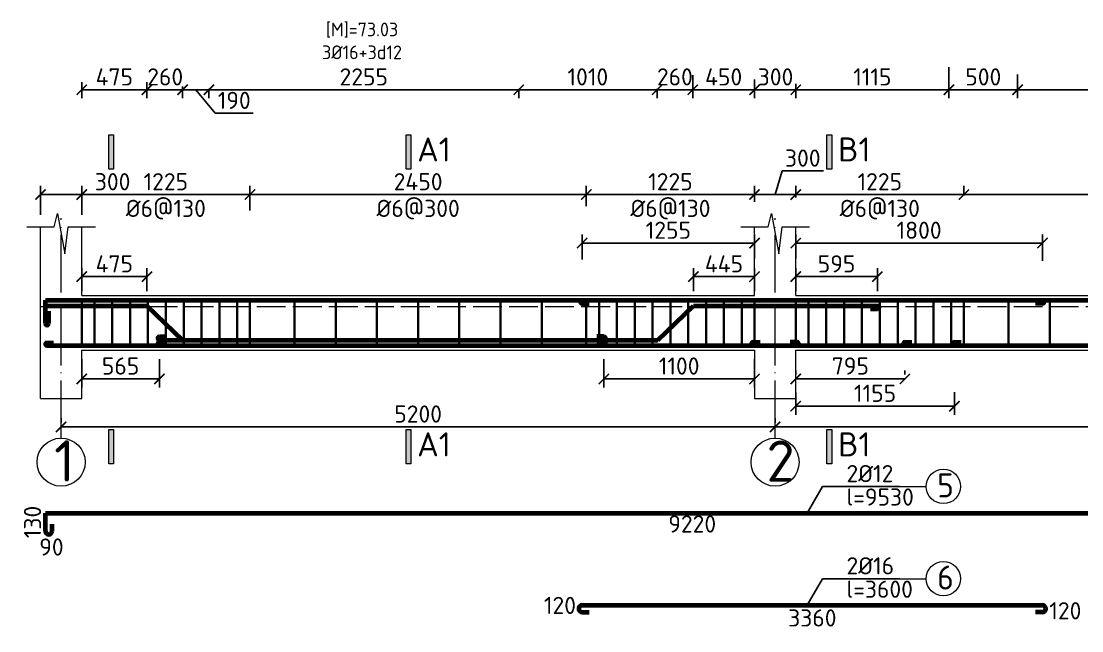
# Model space of a CAD drawing. Header units: millimetres. Extents: x 0 to 4970, y -594 to 1412.
# Drawn here: x 1899.7 to 2054.2, y 351.9 to 440.7 of the extents above; entities that cross this region are included whole.
import ezdxf

# ---------------------------------------------------------------- set-up
doc = ezdxf.new("R2010")
doc.units = ezdxf.units.MM
doc.header["$LTSCALE"] = 0.35
doc.header["$PDMODE"] = 3
doc.linetypes.add('ACAD_ISO02W100', pattern=[15, 12, -3])
doc.linetypes.add('ACAD_ISO04W100', pattern=[30, 24, -3, 0, -3])
doc.layers.get('0').update_dxf_attribs({"lineweight": 50})
for name, color, linetype, lineweight in [('Cot Dai', 7, 'Continuous', 35), ('Cot thep', 2, 'Continuous', 70), ('Cotthepcat', 3, 'Continuous', 70), ('Duong Bao', 6, 'Continuous', 18), ('Kich Thuoc', 1, 'Continuous', 20), ('Ky Hieu', 4, 'Continuous', 20), ('Net Khuat', 5, 'ACAD_ISO02W100', 20), ('NetCat', 7, 'Continuous', 20), ('Text', 40, 'Continuous', 20), ('Truc', 3, 'ACAD_ISO04W100', 20)]:
    doc.layers.add(name, color=color, linetype=linetype, lineweight=lineweight)
doc.styles.get("Standard").update_dxf_attribs({"font": 'isocpeur.ttf'})
doc.styles.add('VN', font='')
doc.styles.get('VN').set_extended_font_data('TCVN 7284')
doc.dimstyles.new('Dim20', dxfattribs={"dimtxt": 2.5, "dimasz": 1.5, "dimexe": 1.25, "dimexo": 0.625, "dimtad": 1, "dimlfac": 20, "dimtxsty": 'Standard', "dimblk": 'ARCHTICK', "dimcen": 2.5, "dimadec": 0, "dimazin": 0, "dimtfac": 1, "dimtmove": 0, "dimatfit": 3, "dimfxl": 1, "dimarcsym": 0})
doc.dimstyles.new('Dim50', dxfattribs={"dimtxt": 2.5, "dimasz": 1.5, "dimexe": 1.25, "dimexo": 0.625, "dimtad": 1, "dimlfac": 50, "dimtxsty": 'Standard', "dimblk": 'ARCHTICK', "dimcen": 2.5, "dimadec": 0, "dimazin": 0, "dimtfac": 1, "dimtmove": 0, "dimatfit": 3, "dimfxl": 1, "dimarcsym": 0})
doc.dimstyles.new('Dim50KT', dxfattribs={"dimtxt": 2.5, "dimasz": 1.5, "dimexe": 1.25, "dimexo": 0.625, "dimtad": 1, "dimlfac": 50, "dimtxsty": 'Standard', "dimblk": 'ARCHTICK', "dimcen": 2.5, "dimse1": 1, "dimse2": 1, "dimsd1": 1, "dimsd2": 1, "dimadec": 0, "dimazin": 0, "dimtfac": 1, "dimtmove": 0, "dimatfit": 3, "dimfxl": 1, "dimarcsym": 0})

# ---------------------------------------------------------------- blocks, each defined once
blk = doc.blocks.new('_ArchTick')
at = {"color": 0, "linetype": 'ByBlock', "const_width": 0.15}
blk.add_lwpolyline([(-0.5, -0.5), (0.5, 0.5)], dxfattribs=at)
blk = doc.blocks.new('*D29')
at = {"layer": 'Defpoints', "color": 0}
for p in [(1908.51, 432.5), (1918.01, 432.5), (1918.01, 430.76)]:
    blk.add_point(p, dxfattribs=at)
at = {"layer": 'Kich Thuoc', "color": 0, "lineweight": -2}
for p, q in [((1908.51, 431.87), (1908.51, 429.51)), ((1918.01, 431.87), (1918.01, 429.51)), ((1908.51, 430.76), (1918.01, 430.76))]:
    blk.add_line(p, q, dxfattribs=at)
at = {"layer": 'Kich Thuoc', "color": 0, "lineweight": -2, "xscale": 1.5, "yscale": 1.5, "zscale": 1.5, "rotation": 180}
blk.add_blockref('_ArchTick', (1908.51, 430.76), dxfattribs=at)
at = {"layer": 'Kich Thuoc', "color": 0, "lineweight": -2, "xscale": 1.5, "yscale": 1.5, "zscale": 1.5}
blk.add_blockref('_ArchTick', (1918.01, 430.76), dxfattribs=at)
at = {"layer": 'Kich Thuoc', "color": 0, "insert": (1913.26, 432.63), "char_height": 2.5, "attachment_point": 5}
blk.add_mtext('475', dxfattribs=at)
blk = doc.blocks.new('*D30')
at = {"layer": 'Defpoints', "color": 0}
for p in [(1918.01, 432.5), (1923.21, 431.87), (1923.21, 430.76)]:
    blk.add_point(p, dxfattribs=at)
at = {"layer": 'Kich Thuoc', "color": 0, "lineweight": -2}
for p, q in [((1918.01, 431.87), (1918.01, 429.51)), ((1923.21, 431.25), (1923.21, 429.51)), ((1918.01, 430.76), (1923.21, 430.76))]:
    blk.add_line(p, q, dxfattribs=at)
at = {"layer": 'Kich Thuoc', "color": 0, "lineweight": -2, "xscale": 1.5, "yscale": 1.5, "zscale": 1.5, "rotation": 180}
blk.add_blockref('_ArchTick', (1918.01, 430.76), dxfattribs=at)
at = {"layer": 'Kich Thuoc', "color": 0, "lineweight": -2, "xscale": 1.5, "yscale": 1.5, "zscale": 1.5}
blk.add_blockref('_ArchTick', (1923.21, 430.76), dxfattribs=at)
at = {"layer": 'Kich Thuoc', "color": 0, "insert": (1920.67, 432.63), "char_height": 2.5, "attachment_point": 5}
blk.add_mtext('260', dxfattribs=at)
blk = doc.blocks.new('*D31')
at = {"layer": 'Defpoints', "color": 0}
for p in [(1923.21, 431.87), (1927.03, 431.51), (1927.03, 430.76)]:
    blk.add_point(p, dxfattribs=at)
at = {"layer": 'Kich Thuoc', "color": 0, "lineweight": -2}
for p, q in [((1923.21, 431.25), (1923.21, 429.51)), ((1923.21, 430.76), (1927.03, 430.76)), ((1925.12, 430.76), (1927.97, 427.34)), ((1927.03, 430.88), (1927.03, 429.51)), ((1927.97, 427.34), (1933.47, 427.34))]:
    blk.add_line(p, q, dxfattribs=at)
at = {"layer": 'Kich Thuoc', "color": 0, "lineweight": -2, "xscale": 1.5, "yscale": 1.5, "zscale": 1.5, "rotation": 180}
blk.add_blockref('_ArchTick', (1923.21, 430.76), dxfattribs=at)
at = {"layer": 'Kich Thuoc', "color": 0, "lineweight": -2, "xscale": 1.5, "yscale": 1.5, "zscale": 1.5}
blk.add_blockref('_ArchTick', (1927.03, 430.76), dxfattribs=at)
at = {"layer": 'Kich Thuoc', "color": 0, "insert": (1930.72, 429.21), "char_height": 2.5, "attachment_point": 5}
blk.add_mtext('190', dxfattribs=at)
blk = doc.blocks.new('*D32')
at = {"layer": 'Defpoints', "color": 0}
for p in [(1927.03, 431.51), (1972.16, 431.51), (1972.16, 430.76)]:
    blk.add_point(p, dxfattribs=at)
at = {"layer": 'Kich Thuoc', "color": 0, "lineweight": -2}
for p, q in [((1927.03, 430.88), (1927.03, 429.51)), ((1927.03, 430.76), (1972.16, 430.76)), ((1972.16, 430.88), (1972.16, 429.51))]:
    blk.add_line(p, q, dxfattribs=at)
at = {"layer": 'Kich Thuoc', "color": 0, "lineweight": -2, "xscale": 1.5, "yscale": 1.5, "zscale": 1.5, "rotation": 180}
blk.add_blockref('_ArchTick', (1927.03, 430.76), dxfattribs=at)
at = {"layer": 'Kich Thuoc', "color": 0, "lineweight": -2, "xscale": 1.5, "yscale": 1.5, "zscale": 1.5}
blk.add_blockref('_ArchTick', (1972.16, 430.76), dxfattribs=at)
at = {"layer": 'Kich Thuoc', "color": 0, "insert": (1949.59, 432.63), "char_height": 2.5, "attachment_point": 5}
blk.add_mtext('2255', dxfattribs=at)
blk = doc.blocks.new('*D33')
at = {"layer": 'Defpoints', "color": 0}
for p in [(1972.16, 431.51), (1992.31, 431.51), (1992.31, 430.76)]:
    blk.add_point(p, dxfattribs=at)
at = {"layer": 'Kich Thuoc', "color": 0, "lineweight": -2}
for p, q in [((1972.16, 430.88), (1972.16, 429.51)), ((1972.16, 430.76), (1992.31, 430.76)), ((1992.31, 430.88), (1992.31, 429.51))]:
    blk.add_line(p, q, dxfattribs=at)
at = {"layer": 'Kich Thuoc', "color": 0, "lineweight": -2, "xscale": 1.5, "yscale": 1.5, "zscale": 1.5, "rotation": 180}
blk.add_blockref('_ArchTick', (1972.16, 430.76), dxfattribs=at)
at = {"layer": 'Kich Thuoc', "color": 0, "lineweight": -2, "xscale": 1.5, "yscale": 1.5, "zscale": 1.5}
blk.add_blockref('_ArchTick', (1992.31, 430.76), dxfattribs=at)
at = {"layer": 'Kich Thuoc', "color": 0, "insert": (1982.23, 432.63), "char_height": 2.5, "attachment_point": 5}
blk.add_mtext('1010', dxfattribs=at)
blk = doc.blocks.new('*D34')
at = {"layer": 'Defpoints', "color": 0}
for p in [(1997.51, 433.52), (1992.31, 431.51), (1997.51, 430.76)]:
    blk.add_point(p, dxfattribs=at)
at = {"layer": 'Kich Thuoc', "color": 0, "lineweight": -2}
for p, q in [((1997.51, 432.89), (1997.51, 429.51)), ((1992.31, 430.88), (1992.31, 429.51)), ((1992.31, 430.76), (1997.51, 430.76))]:
    blk.add_line(p, q, dxfattribs=at)
at = {"layer": 'Kich Thuoc', "color": 0, "lineweight": -2, "xscale": 1.5, "yscale": 1.5, "zscale": 1.5, "rotation": 180}
blk.add_blockref('_ArchTick', (1992.31, 430.76), dxfattribs=at)
at = {"layer": 'Kich Thuoc', "color": 0, "lineweight": -2, "xscale": 1.5, "yscale": 1.5, "zscale": 1.5}
blk.add_blockref('_ArchTick', (1997.51, 430.76), dxfattribs=at)
at = {"layer": 'Kich Thuoc', "color": 0, "insert": (1994.91, 432.63), "char_height": 2.5, "attachment_point": 5}
blk.add_mtext('260', dxfattribs=at)
blk = doc.blocks.new('*D35')
at = {"layer": 'Defpoints', "color": 0}
for p in [(1997.51, 433.52), (2006.51, 432.89), (2006.51, 430.76)]:
    blk.add_point(p, dxfattribs=at)
at = {"layer": 'Kich Thuoc', "color": 0, "lineweight": -2}
for p, q in [((1997.51, 432.89), (1997.51, 429.51)), ((2006.51, 432.27), (2006.51, 429.51)), ((1997.51, 430.76), (2006.51, 430.76))]:
    blk.add_line(p, q, dxfattribs=at)
at = {"layer": 'Kich Thuoc', "color": 0, "lineweight": -2, "xscale": 1.5, "yscale": 1.5, "zscale": 1.5, "rotation": 180}
blk.add_blockref('_ArchTick', (1997.51, 430.76), dxfattribs=at)
at = {"layer": 'Kich Thuoc', "color": 0, "lineweight": -2, "xscale": 1.5, "yscale": 1.5, "zscale": 1.5}
blk.add_blockref('_ArchTick', (2006.51, 430.76), dxfattribs=at)
at = {"layer": 'Kich Thuoc', "color": 0, "insert": (2002.01, 432.63), "char_height": 2.5, "attachment_point": 5}
blk.add_mtext('450', dxfattribs=at)
blk = doc.blocks.new('*D36')
at = {"layer": 'Defpoints', "color": 0}
for p in [(2006.51, 432.89), (2012.51, 432.27), (2012.51, 430.76)]:
    blk.add_point(p, dxfattribs=at)
at = {"layer": 'Kich Thuoc', "color": 0, "lineweight": -2}
for p, q in [((2006.51, 432.27), (2006.51, 429.51)), ((2012.51, 431.64), (2012.51, 429.51)), ((2006.51, 430.76), (2012.51, 430.76))]:
    blk.add_line(p, q, dxfattribs=at)
at = {"layer": 'Kich Thuoc', "color": 0, "lineweight": -2, "xscale": 1.5, "yscale": 1.5, "zscale": 1.5, "rotation": 180}
blk.add_blockref('_ArchTick', (2006.51, 430.76), dxfattribs=at)
at = {"layer": 'Kich Thuoc', "color": 0, "lineweight": -2, "xscale": 1.5, "yscale": 1.5, "zscale": 1.5}
blk.add_blockref('_ArchTick', (2012.51, 430.76), dxfattribs=at)
at = {"layer": 'Kich Thuoc', "color": 0, "insert": (2009.57, 432.63), "char_height": 2.5, "attachment_point": 5}
blk.add_mtext('300', dxfattribs=at)
blk = doc.blocks.new('*D37')
at = {"layer": 'Defpoints', "color": 0}
for p in [(2034.82, 434.7), (2012.51, 432.27), (2034.82, 430.76)]:
    blk.add_point(p, dxfattribs=at)
at = {"layer": 'Kich Thuoc', "color": 0, "lineweight": -2}
for p, q in [((2034.82, 434.07), (2034.82, 429.51)), ((2012.51, 431.64), (2012.51, 429.51)), ((2012.51, 430.76), (2034.82, 430.76))]:
    blk.add_line(p, q, dxfattribs=at)
at = {"layer": 'Kich Thuoc', "color": 0, "lineweight": -2, "xscale": 1.5, "yscale": 1.5, "zscale": 1.5, "rotation": 180}
blk.add_blockref('_ArchTick', (2012.51, 430.76), dxfattribs=at)
at = {"layer": 'Kich Thuoc', "color": 0, "lineweight": -2, "xscale": 1.5, "yscale": 1.5, "zscale": 1.5}
blk.add_blockref('_ArchTick', (2034.82, 430.76), dxfattribs=at)
at = {"layer": 'Kich Thuoc', "color": 0, "insert": (2023.67, 432.63), "char_height": 2.5, "attachment_point": 5}
blk.add_mtext('1115', dxfattribs=at)
blk = doc.blocks.new('*D38')
at = {"layer": 'Defpoints', "color": 0}
for p in [(2034.82, 434.7), (2044.83, 433.63), (2044.83, 430.76)]:
    blk.add_point(p, dxfattribs=at)
at = {"layer": 'Kich Thuoc', "color": 0, "lineweight": -2}
for p, q in [((2034.82, 434.07), (2034.82, 429.51)), ((2044.83, 433), (2044.83, 429.51)), ((2034.82, 430.76), (2044.83, 430.76))]:
    blk.add_line(p, q, dxfattribs=at)
at = {"layer": 'Kich Thuoc', "color": 0, "lineweight": -2, "xscale": 1.5, "yscale": 1.5, "zscale": 1.5, "rotation": 180}
blk.add_blockref('_ArchTick', (2034.82, 430.76), dxfattribs=at)
at = {"layer": 'Kich Thuoc', "color": 0, "lineweight": -2, "xscale": 1.5, "yscale": 1.5, "zscale": 1.5}
blk.add_blockref('_ArchTick', (2044.83, 430.76), dxfattribs=at)
at = {"layer": 'Kich Thuoc', "color": 0, "insert": (2039.83, 432.63), "char_height": 2.5, "attachment_point": 5}
blk.add_mtext('500', dxfattribs=at)
blk = doc.blocks.new('*D39')
at = {"layer": 'Defpoints', "color": 0}
for p in [(2044.83, 433.63), (2078.19, 433.93), (2078.19, 430.76)]:
    blk.add_point(p, dxfattribs=at)
at = {"layer": 'Kich Thuoc', "color": 0, "lineweight": -2}
for p, q in [((2044.83, 433), (2044.83, 429.51)), ((2078.19, 433.31), (2078.19, 429.51)), ((2044.83, 430.76), (2078.19, 430.76))]:
    blk.add_line(p, q, dxfattribs=at)
at = {"layer": 'Kich Thuoc', "color": 0, "lineweight": -2, "xscale": 1.5, "yscale": 1.5, "zscale": 1.5, "rotation": 180}
blk.add_blockref('_ArchTick', (2044.83, 430.76), dxfattribs=at)
at = {"layer": 'Kich Thuoc', "color": 0, "lineweight": -2, "xscale": 1.5, "yscale": 1.5, "zscale": 1.5}
blk.add_blockref('_ArchTick', (2078.19, 430.76), dxfattribs=at)
at = {"layer": 'Kich Thuoc', "color": 0, "insert": (2061.51, 432.63), "char_height": 2.5, "attachment_point": 5}
blk.add_mtext('1670', dxfattribs=at)
blk = doc.blocks.new('*D44')
at = {"layer": 'Defpoints', "color": 0}
for p in [(1981.4, 351.94), (2048.45, 351.94), (2048.45, 351.94)]:
    blk.add_point(p, dxfattribs=at)
at = {"layer": 'Kich Thuoc', "color": 0, "insert": (2014.93, 353.81), "char_height": 2.5, "attachment_point": 5}
blk.add_mtext('3360', dxfattribs=at)
blk = doc.blocks.new('*D53')
at = {"layer": 'Defpoints', "color": 0}
for p in [(1905.51, 381.65), (2009.51, 381.65), (2009.51, 381.65)]:
    blk.add_point(p, dxfattribs=at)
at = {"layer": 'Kich Thuoc', "color": 0, "lineweight": -2}
for p, q in [((1905.51, 382.27), (1905.51, 382.9)), ((1905.51, 381.65), (2009.51, 381.65)), ((2009.51, 382.27), (2009.51, 382.9))]:
    blk.add_line(p, q, dxfattribs=at)
at = {"layer": 'Kich Thuoc', "color": 0, "lineweight": -2, "xscale": 1.5, "yscale": 1.5, "zscale": 1.5, "rotation": 180}
blk.add_blockref('_ArchTick', (1905.51, 381.65), dxfattribs=at)
at = {"layer": 'Kich Thuoc', "color": 0, "lineweight": -2, "xscale": 1.5, "yscale": 1.5, "zscale": 1.5}
blk.add_blockref('_ArchTick', (2009.51, 381.65), dxfattribs=at)
at = {"layer": 'Kich Thuoc', "color": 0, "insert": (1957.51, 383.52), "char_height": 2.5, "attachment_point": 5}
blk.add_mtext('5200', dxfattribs=at)
blk = doc.blocks.new('*D54')
at = {"layer": 'Defpoints', "color": 0}
for p in [(2009.51, 381.65), (2113.51, 381.65), (2113.51, 381.65)]:
    blk.add_point(p, dxfattribs=at)
at = {"layer": 'Kich Thuoc', "color": 0, "lineweight": -2}
for p, q in [((2009.51, 382.27), (2009.51, 382.9)), ((2009.51, 381.65), (2113.51, 381.65)), ((2113.51, 382.27), (2113.51, 382.9))]:
    blk.add_line(p, q, dxfattribs=at)
at = {"layer": 'Kich Thuoc', "color": 0, "lineweight": -2, "xscale": 1.5, "yscale": 1.5, "zscale": 1.5, "rotation": 180}
blk.add_blockref('_ArchTick', (2009.51, 381.65), dxfattribs=at)
at = {"layer": 'Kich Thuoc', "color": 0, "lineweight": -2, "xscale": 1.5, "yscale": 1.5, "zscale": 1.5}
blk.add_blockref('_ArchTick', (2113.51, 381.65), dxfattribs=at)
at = {"layer": 'Kich Thuoc', "color": 0, "insert": (2061.51, 383.52), "char_height": 2.5, "attachment_point": 5}
blk.add_mtext('5200', dxfattribs=at)
blk = doc.blocks.new('*D55')
at = {"layer": 'Defpoints', "color": 0}
for p in [(1908.51, 415.49), (1902.51, 411.92), (1908.51, 411.92)]:
    blk.add_point(p, dxfattribs=at)
at = {"layer": 'Kich Thuoc', "color": 0, "lineweight": -2}
for p, q in [((1902.51, 412.54), (1902.51, 416.74)), ((1908.51, 412.54), (1908.51, 416.74)), ((1902.51, 415.49), (1908.51, 415.49)), ((1908.51, 415.49), (1916.01, 415.49))]:
    blk.add_line(p, q, dxfattribs=at)
at = {"layer": 'Kich Thuoc', "color": 0, "lineweight": -2, "xscale": 1.5, "yscale": 1.5, "zscale": 1.5, "rotation": 180}
blk.add_blockref('_ArchTick', (1902.51, 415.49), dxfattribs=at)
at = {"layer": 'Kich Thuoc', "color": 0, "lineweight": -2, "xscale": 1.5, "yscale": 1.5, "zscale": 1.5}
blk.add_blockref('_ArchTick', (1908.51, 415.49), dxfattribs=at)
at = {"layer": 'Kich Thuoc', "color": 0, "insert": (1913.01, 417.36), "char_height": 2.5, "attachment_point": 5}
blk.add_mtext('300', dxfattribs=at)
blk = doc.blocks.new('*D56')
at = {"layer": 'Defpoints', "color": 0}
for p in [(1933.01, 415.49), (1933.01, 412.54), (1908.51, 411.92)]:
    blk.add_point(p, dxfattribs=at)
at = {"layer": 'Kich Thuoc', "color": 0, "lineweight": -2}
for p, q in [((1908.51, 412.54), (1908.51, 416.74)), ((1933.01, 413.17), (1933.01, 416.74)), ((1908.51, 415.49), (1933.01, 415.49))]:
    blk.add_line(p, q, dxfattribs=at)
at = {"layer": 'Kich Thuoc', "color": 0, "lineweight": -2, "xscale": 1.5, "yscale": 1.5, "zscale": 1.5, "rotation": 180}
blk.add_blockref('_ArchTick', (1908.51, 415.49), dxfattribs=at)
at = {"layer": 'Kich Thuoc', "color": 0, "lineweight": -2, "xscale": 1.5, "yscale": 1.5, "zscale": 1.5}
blk.add_blockref('_ArchTick', (1933.01, 415.49), dxfattribs=at)
at = {"layer": 'Kich Thuoc', "color": 0, "insert": (1920.76, 417.36), "char_height": 2.5, "attachment_point": 5}
blk.add_mtext('1225', dxfattribs=at)
blk = doc.blocks.new('*D57')
at = {"layer": 'Defpoints', "color": 0}
for p in [(1982.01, 415.49), (1933.01, 412.54), (1982.01, 413.17)]:
    blk.add_point(p, dxfattribs=at)
at = {"layer": 'Kich Thuoc', "color": 0, "lineweight": -2}
for p, q in [((1933.01, 413.17), (1933.01, 416.74)), ((1982.01, 413.79), (1982.01, 416.74)), ((1933.01, 415.49), (1982.01, 415.49))]:
    blk.add_line(p, q, dxfattribs=at)
at = {"layer": 'Kich Thuoc', "color": 0, "lineweight": -2, "xscale": 1.5, "yscale": 1.5, "zscale": 1.5, "rotation": 180}
blk.add_blockref('_ArchTick', (1933.01, 415.49), dxfattribs=at)
at = {"layer": 'Kich Thuoc', "color": 0, "lineweight": -2, "xscale": 1.5, "yscale": 1.5, "zscale": 1.5}
blk.add_blockref('_ArchTick', (1982.01, 415.49), dxfattribs=at)
at = {"layer": 'Kich Thuoc', "color": 0, "insert": (1957.51, 417.36), "char_height": 2.5, "attachment_point": 5}
blk.add_mtext('2450', dxfattribs=at)
blk = doc.blocks.new('*D58')
at = {"layer": 'Defpoints', "color": 0}
for p in [(2006.51, 415.49), (1982.01, 413.17), (2006.51, 413.79)]:
    blk.add_point(p, dxfattribs=at)
at = {"layer": 'Kich Thuoc', "color": 0, "lineweight": -2}
for p, q in [((1982.01, 413.79), (1982.01, 416.74)), ((2006.51, 414.42), (2006.51, 416.74)), ((1982.01, 415.49), (2006.51, 415.49))]:
    blk.add_line(p, q, dxfattribs=at)
at = {"layer": 'Kich Thuoc', "color": 0, "lineweight": -2, "xscale": 1.5, "yscale": 1.5, "zscale": 1.5, "rotation": 180}
blk.add_blockref('_ArchTick', (1982.01, 415.49), dxfattribs=at)
at = {"layer": 'Kich Thuoc', "color": 0, "lineweight": -2, "xscale": 1.5, "yscale": 1.5, "zscale": 1.5}
blk.add_blockref('_ArchTick', (2006.51, 415.49), dxfattribs=at)
at = {"layer": 'Kich Thuoc', "color": 0, "insert": (1994.26, 417.36), "char_height": 2.5, "attachment_point": 5}
blk.add_mtext('1225', dxfattribs=at)
blk = doc.blocks.new('*D59')
at = {"layer": 'Defpoints', "color": 0}
for p in [(2012.51, 415.49), (2012.51, 414.42), (2006.51, 413.79)]:
    blk.add_point(p, dxfattribs=at)
at = {"layer": 'Kich Thuoc', "color": 0, "lineweight": -2}
for p, q in [((2009.51, 415.49), (2010.54, 418.93)), ((2010.54, 418.93), (2016.54, 418.93)), ((2006.51, 414.42), (2006.51, 416.74)), ((2012.51, 415.04), (2012.51, 416.74)), ((2006.51, 415.49), (2012.51, 415.49))]:
    blk.add_line(p, q, dxfattribs=at)
at = {"layer": 'Kich Thuoc', "color": 0, "lineweight": -2, "xscale": 1.5, "yscale": 1.5, "zscale": 1.5, "rotation": 180}
blk.add_blockref('_ArchTick', (2006.51, 415.49), dxfattribs=at)
at = {"layer": 'Kich Thuoc', "color": 0, "lineweight": -2, "xscale": 1.5, "yscale": 1.5, "zscale": 1.5}
blk.add_blockref('_ArchTick', (2012.51, 415.49), dxfattribs=at)
at = {"layer": 'Kich Thuoc', "color": 0, "insert": (2013.54, 420.8), "char_height": 2.5, "attachment_point": 5}
blk.add_mtext('300', dxfattribs=at)
blk = doc.blocks.new('*D60')
at = {"layer": 'Defpoints', "color": 0}
for p in [(2012.51, 414.42), (2037.01, 415.49), (2037.01, 414.74)]:
    blk.add_point(p, dxfattribs=at)
at = {"layer": 'Kich Thuoc', "color": 0, "lineweight": -2}
for p, q in [((2012.51, 415.04), (2012.51, 416.74)), ((2037.01, 415.36), (2037.01, 416.74)), ((2012.51, 415.49), (2037.01, 415.49))]:
    blk.add_line(p, q, dxfattribs=at)
at = {"layer": 'Kich Thuoc', "color": 0, "lineweight": -2, "xscale": 1.5, "yscale": 1.5, "zscale": 1.5, "rotation": 180}
blk.add_blockref('_ArchTick', (2012.51, 415.49), dxfattribs=at)
at = {"layer": 'Kich Thuoc', "color": 0, "lineweight": -2, "xscale": 1.5, "yscale": 1.5, "zscale": 1.5}
blk.add_blockref('_ArchTick', (2037.01, 415.49), dxfattribs=at)
at = {"layer": 'Kich Thuoc', "color": 0, "insert": (2024.76, 417.36), "char_height": 2.5, "attachment_point": 5}
blk.add_mtext('1225', dxfattribs=at)
blk = doc.blocks.new('*D61')
at = {"layer": 'Defpoints', "color": 0}
for p in [(2037.01, 414.74), (2086.01, 415.49), (2086.01, 412.77)]:
    blk.add_point(p, dxfattribs=at)
at = {"layer": 'Kich Thuoc', "color": 0, "lineweight": -2}
for p, q in [((2037.01, 415.36), (2037.01, 416.74)), ((2086.01, 413.4), (2086.01, 416.74)), ((2037.01, 415.49), (2086.01, 415.49))]:
    blk.add_line(p, q, dxfattribs=at)
at = {"layer": 'Kich Thuoc', "color": 0, "lineweight": -2, "xscale": 1.5, "yscale": 1.5, "zscale": 1.5, "rotation": 180}
blk.add_blockref('_ArchTick', (2037.01, 415.49), dxfattribs=at)
at = {"layer": 'Kich Thuoc', "color": 0, "lineweight": -2, "xscale": 1.5, "yscale": 1.5, "zscale": 1.5}
blk.add_blockref('_ArchTick', (2086.01, 415.49), dxfattribs=at)
at = {"layer": 'Kich Thuoc', "color": 0, "insert": (2061.51, 417.36), "char_height": 2.5, "attachment_point": 5}
blk.add_mtext('2450', dxfattribs=at)
blk = doc.blocks.new('*D115')
at = {"layer": 'Defpoints', "color": 0}
for p in [(1918.01, 403.53), (1908.51, 400.8), (1918.01, 400.8)]:
    blk.add_point(p, dxfattribs=at)
at = {"layer": 'Kich Thuoc', "color": 0, "lineweight": -2}
for p, q in [((1908.51, 401.42), (1908.51, 404.78)), ((1918.01, 401.42), (1918.01, 404.78)), ((1908.51, 403.53), (1918.01, 403.53))]:
    blk.add_line(p, q, dxfattribs=at)
at = {"layer": 'Kich Thuoc', "color": 0, "lineweight": -2, "xscale": 1.5, "yscale": 1.5, "zscale": 1.5, "rotation": 180}
blk.add_blockref('_ArchTick', (1908.51, 403.53), dxfattribs=at)
at = {"layer": 'Kich Thuoc', "color": 0, "lineweight": -2, "xscale": 1.5, "yscale": 1.5, "zscale": 1.5}
blk.add_blockref('_ArchTick', (1918.01, 403.53), dxfattribs=at)
at = {"layer": 'Kich Thuoc', "color": 0, "insert": (1913.26, 405.4), "char_height": 2.5, "attachment_point": 5}
blk.add_mtext('475', dxfattribs=at)
blk = doc.blocks.new('*D116')
at = {"layer": 'Defpoints', "color": 0}
for p in [(1997.61, 403.53), (1997.61, 400.8), (2006.51, 400.8)]:
    blk.add_point(p, dxfattribs=at)
at = {"layer": 'Kich Thuoc', "color": 0, "lineweight": -2}
for p, q in [((1997.61, 401.42), (1997.61, 404.78)), ((2006.51, 401.42), (2006.51, 404.78)), ((2006.51, 403.53), (1997.61, 403.53))]:
    blk.add_line(p, q, dxfattribs=at)
at = {"layer": 'Kich Thuoc', "color": 0, "lineweight": -2, "xscale": 1.5, "yscale": 1.5, "zscale": 1.5, "rotation": 180}
blk.add_blockref('_ArchTick', (1997.61, 403.53), dxfattribs=at)
at = {"layer": 'Kich Thuoc', "color": 0, "lineweight": -2, "xscale": 1.5, "yscale": 1.5, "zscale": 1.5}
blk.add_blockref('_ArchTick', (2006.51, 403.53), dxfattribs=at)
at = {"layer": 'Kich Thuoc', "color": 0, "insert": (2002.06, 405.4), "char_height": 2.5, "attachment_point": 5}
blk.add_mtext('445', dxfattribs=at)
blk = doc.blocks.new('*D117')
at = {"layer": 'Defpoints', "color": 0}
for p in [(2024.4, 403.53), (2012.51, 400.8), (2024.4, 400.8)]:
    blk.add_point(p, dxfattribs=at)
at = {"layer": 'Kich Thuoc', "color": 0, "lineweight": -2}
for p, q in [((2012.51, 401.42), (2012.51, 404.78)), ((2024.4, 401.42), (2024.4, 404.78)), ((2012.51, 403.53), (2024.4, 403.53))]:
    blk.add_line(p, q, dxfattribs=at)
at = {"layer": 'Kich Thuoc', "color": 0, "lineweight": -2, "xscale": 1.5, "yscale": 1.5, "zscale": 1.5, "rotation": 180}
blk.add_blockref('_ArchTick', (2012.51, 403.53), dxfattribs=at)
at = {"layer": 'Kich Thuoc', "color": 0, "lineweight": -2, "xscale": 1.5, "yscale": 1.5, "zscale": 1.5}
blk.add_blockref('_ArchTick', (2024.4, 403.53), dxfattribs=at)
at = {"layer": 'Kich Thuoc', "color": 0, "insert": (2018.46, 405.4), "char_height": 2.5, "attachment_point": 5}
blk.add_mtext('595', dxfattribs=at)
blk = doc.blocks.new('*D65')
at = {"layer": 'Defpoints', "color": 0}
for p in [(1981.4, 408.42), (1981.4, 405.42), (2006.51, 405.56)]:
    blk.add_point(p, dxfattribs=at)
at = {"layer": 'Kich Thuoc', "color": 0, "lineweight": -2}
for p, q in [((1981.4, 406.04), (1981.4, 409.67)), ((2006.51, 406.19), (2006.51, 409.67)), ((2006.51, 408.42), (1981.4, 408.42))]:
    blk.add_line(p, q, dxfattribs=at)
at = {"layer": 'Kich Thuoc', "color": 0, "lineweight": -2, "xscale": 1.5, "yscale": 1.5, "zscale": 1.5, "rotation": 180}
blk.add_blockref('_ArchTick', (1981.4, 408.42), dxfattribs=at)
at = {"layer": 'Kich Thuoc', "color": 0, "lineweight": -2, "xscale": 1.5, "yscale": 1.5, "zscale": 1.5}
blk.add_blockref('_ArchTick', (2006.51, 408.42), dxfattribs=at)
at = {"layer": 'Kich Thuoc', "color": 0, "insert": (1993.96, 410.29), "char_height": 2.5, "attachment_point": 5}
blk.add_mtext('1255', dxfattribs=at)
blk = doc.blocks.new('*D66')
at = {"layer": 'Defpoints', "color": 0}
for p in [(2048.45, 408.42), (2012.51, 405.55), (2048.45, 405.2)]:
    blk.add_point(p, dxfattribs=at)
at = {"layer": 'Kich Thuoc', "color": 0, "lineweight": -2}
for p, q in [((2012.51, 406.17), (2012.51, 409.67)), ((2048.45, 405.82), (2048.45, 409.67)), ((2012.51, 408.42), (2048.45, 408.42))]:
    blk.add_line(p, q, dxfattribs=at)
at = {"layer": 'Kich Thuoc', "color": 0, "lineweight": -2, "xscale": 1.5, "yscale": 1.5, "zscale": 1.5, "rotation": 180}
blk.add_blockref('_ArchTick', (2012.51, 408.42), dxfattribs=at)
at = {"layer": 'Kich Thuoc', "color": 0, "lineweight": -2, "xscale": 1.5, "yscale": 1.5, "zscale": 1.5}
blk.add_blockref('_ArchTick', (2048.45, 408.42), dxfattribs=at)
at = {"layer": 'Kich Thuoc', "color": 0, "insert": (2030.48, 410.29), "char_height": 2.5, "attachment_point": 5}
blk.add_mtext('1800', dxfattribs=at)
blk = doc.blocks.new('*D67')
at = {"layer": 'Defpoints', "color": 0}
for p in [(1908.51, 392.15), (1919.83, 392.15), (1919.83, 388.63)]:
    blk.add_point(p, dxfattribs=at)
at = {"layer": 'Kich Thuoc', "color": 0, "lineweight": -2}
for p, q in [((1908.51, 391.53), (1908.51, 387.38)), ((1919.83, 391.53), (1919.83, 387.38)), ((1908.51, 388.63), (1919.83, 388.63))]:
    blk.add_line(p, q, dxfattribs=at)
at = {"layer": 'Kich Thuoc', "color": 0, "lineweight": -2, "xscale": 1.5, "yscale": 1.5, "zscale": 1.5, "rotation": 180}
blk.add_blockref('_ArchTick', (1908.51, 388.63), dxfattribs=at)
at = {"layer": 'Kich Thuoc', "color": 0, "lineweight": -2, "xscale": 1.5, "yscale": 1.5, "zscale": 1.5}
blk.add_blockref('_ArchTick', (1919.83, 388.63), dxfattribs=at)
at = {"layer": 'Kich Thuoc', "color": 0, "insert": (1914.17, 390.51), "char_height": 2.5, "attachment_point": 5}
blk.add_mtext('565', dxfattribs=at)
blk = doc.blocks.new('*D68')
at = {"layer": 'Defpoints', "color": 0}
for p in [(1984.56, 392.15), (2006.51, 392.15), (2006.51, 388.63)]:
    blk.add_point(p, dxfattribs=at)
at = {"layer": 'Kich Thuoc', "color": 0, "lineweight": -2}
for p, q in [((1984.56, 391.53), (1984.56, 387.38)), ((2006.51, 391.53), (2006.51, 387.38)), ((1984.56, 388.63), (2006.51, 388.63))]:
    blk.add_line(p, q, dxfattribs=at)
at = {"layer": 'Kich Thuoc', "color": 0, "lineweight": -2, "xscale": 1.5, "yscale": 1.5, "zscale": 1.5, "rotation": 180}
blk.add_blockref('_ArchTick', (1984.56, 388.63), dxfattribs=at)
at = {"layer": 'Kich Thuoc', "color": 0, "lineweight": -2, "xscale": 1.5, "yscale": 1.5, "zscale": 1.5}
blk.add_blockref('_ArchTick', (2006.51, 388.63), dxfattribs=at)
at = {"layer": 'Kich Thuoc', "color": 0, "insert": (1995.53, 390.51), "char_height": 2.5, "attachment_point": 5}
blk.add_mtext('1100', dxfattribs=at)
blk = doc.blocks.new('*D69')
at = {"layer": 'Defpoints', "color": 0}
for p in [(2012.51, 388.63), (2028.42, 388.63), (2028.42, 388.63)]:
    blk.add_point(p, dxfattribs=at)
at = {"layer": 'Kich Thuoc', "color": 0, "lineweight": -2}
for p, q in [((2012.51, 389.26), (2012.51, 389.88)), ((2028.42, 389.26), (2028.42, 389.88)), ((2012.51, 388.63), (2028.42, 388.63))]:
    blk.add_line(p, q, dxfattribs=at)
at = {"layer": 'Kich Thuoc', "color": 0, "lineweight": -2, "xscale": 1.5, "yscale": 1.5, "zscale": 1.5, "rotation": 180}
blk.add_blockref('_ArchTick', (2012.51, 388.63), dxfattribs=at)
at = {"layer": 'Kich Thuoc', "color": 0, "lineweight": -2, "xscale": 1.5, "yscale": 1.5, "zscale": 1.5}
blk.add_blockref('_ArchTick', (2028.42, 388.63), dxfattribs=at)
at = {"layer": 'Kich Thuoc', "color": 0, "insert": (2020.47, 390.51), "char_height": 2.5, "attachment_point": 5}
blk.add_mtext('795', dxfattribs=at)
blk = doc.blocks.new('*D70')
at = {"layer": 'Defpoints', "color": 0}
for p in [(2012.51, 387.26), (2035.63, 387.34), (2035.63, 384.66)]:
    blk.add_point(p, dxfattribs=at)
at = {"layer": 'Kich Thuoc', "color": 0, "lineweight": -2}
for p, q in [((2012.51, 386.64), (2012.51, 383.41)), ((2035.63, 386.72), (2035.63, 383.41)), ((2012.51, 384.66), (2035.63, 384.66))]:
    blk.add_line(p, q, dxfattribs=at)
at = {"layer": 'Kich Thuoc', "color": 0, "lineweight": -2, "xscale": 1.5, "yscale": 1.5, "zscale": 1.5, "rotation": 180}
blk.add_blockref('_ArchTick', (2012.51, 384.66), dxfattribs=at)
at = {"layer": 'Kich Thuoc', "color": 0, "lineweight": -2, "xscale": 1.5, "yscale": 1.5, "zscale": 1.5}
blk.add_blockref('_ArchTick', (2035.63, 384.66), dxfattribs=at)
at = {"layer": 'Kich Thuoc', "color": 0, "insert": (2024.07, 386.54), "char_height": 2.5, "attachment_point": 5}
blk.add_mtext('1155', dxfattribs=at)
blk = doc.blocks.new('*D195')
at = {"layer": 'Defpoints', "color": 0}
for p in [(1903.21, 369.09), (1903.21, 366.49), (1903.21, 366.49)]:
    blk.add_point(p, dxfattribs=at)
at = {"layer": 'Kich Thuoc', "color": 0, "insert": (1901.34, 367.79), "char_height": 2.5, "attachment_point": 5, "rotation": 90}
blk.add_mtext('130', dxfattribs=at)
blk = doc.blocks.new('*D225')
at = {"layer": 'Defpoints', "color": 0}
for p in [(1908.51, 370.79), (2086.36, 370.79), (2086.36, 365.63)]:
    blk.add_point(p, dxfattribs=at)
at = {"layer": 'Kich Thuoc', "color": 0, "insert": (1997.43, 367.5), "char_height": 2.5, "attachment_point": 5}
blk.add_mtext('9220', dxfattribs=at)

msp = doc.modelspace()

# ---------------------------------------------------------------- hatches: boundary and pattern name
at = {"layer": 'NetCat'}
h = msp.add_hatch(color=256, dxfattribs=at)
h.paths.add_polyline_path([(1912.456704, 424.210881), (1913.156704, 424.210881), (1913.156704, 419.210881), (1912.456704, 419.210881)])
edge = h.paths.add_edge_path(flags=17)
edge.add_line((1912.456704, 419.210881), (1912.456704, 424.210881))
h = msp.add_hatch(color=256, dxfattribs=at)
h.paths.add_polyline_path([(1955.746331, 424.210881), (1956.446331, 424.210881), (1956.446331, 419.210881), (1955.746331, 419.210881)])
edge = h.paths.add_edge_path(flags=17)
edge.add_line((1955.746331, 419.210881), (1955.746331, 424.210881))
h = msp.add_hatch(color=256, dxfattribs=at)
h.paths.add_polyline_path([(2017.05573, 424.210881), (2017.75573, 424.210881), (2017.75573, 419.210881), (2017.05573, 419.210881)])
edge = h.paths.add_edge_path(flags=17)
edge.add_line((2017.05573, 419.210881), (2017.05573, 424.210881))
h = msp.add_hatch(color=256, dxfattribs=at)
h.paths.add_polyline_path([(1912.456704, 381.249883), (1913.156704, 381.249883), (1913.156704, 376.249883), (1912.456704, 376.249883)])
edge = h.paths.add_edge_path(flags=17)
edge.add_line((1912.456704, 376.249883), (1912.456704, 381.249883))
h = msp.add_hatch(color=256, dxfattribs=at)
h.paths.add_polyline_path([(1955.746331, 381.249883), (1956.446331, 381.249883), (1956.446331, 376.249883), (1955.746331, 376.249883)])
edge = h.paths.add_edge_path(flags=17)
edge.add_line((1955.746331, 376.249883), (1955.746331, 381.249883))
h = msp.add_hatch(color=256, dxfattribs=at)
h.paths.add_polyline_path([(2017.05573, 381.249883), (2017.75573, 381.249883), (2017.75573, 376.249883), (2017.05573, 376.249883)])
edge = h.paths.add_edge_path(flags=17)
edge.add_line((2017.05573, 376.249883), (2017.05573, 381.249883))

# ---------------------------------------------------------------- linework, layer by layer
at = {"layer": 'Cot Dai'}
for p, q in [((1908.510771, 393.497564), (1908.510771, 400.097564)), ((1910.360771, 393.497564), (1910.360771, 400.097564)), ((1912.960771, 393.497564), (1912.960771, 400.097564)), ((1915.560771, 393.497564), (1915.560771, 400.097564)), ((1918.160771, 393.497564), (1918.160771, 400.097564)), ((1920.760771, 393.497564), (1920.760771, 400.097564)), ((1923.360771, 393.497564), (1923.360771, 400.097564)), ((1925.960771, 393.497564), (1925.960771, 400.097564)), ((1928.560771, 393.497564), (1928.560771, 400.097564)), ((1931.160771, 393.497564), (1931.160771, 400.097564)), ((1933.010771, 393.497564), (1933.010771, 400.097564)), ((1939.510771, 393.497564), (1939.510771, 400.097564)), ((1945.510771, 393.497564), (1945.510771, 400.097564)), ((1951.510771, 393.497564), (1951.510771, 400.097564)), ((1957.510771, 393.497564), (1957.510771, 400.097564)), ((1963.510771, 393.497564), (1963.510771, 400.097564)), ((1969.510771, 393.497564), (1969.510771, 400.097564)), ((1975.510771, 393.497564), (1975.510771, 400.097564)), ((1982.010771, 393.497564), (1982.010771, 400.097564)), ((1983.860771, 393.497564), (1983.860771, 400.097564)), ((1986.460771, 393.497564), (1986.460771, 400.097564)), ((1989.060771, 393.497564), (1989.060771, 400.097564)), ((1991.660771, 393.497564), (1991.660771, 400.097564)), ((1994.260771, 393.497564), (1994.260771, 400.097564)), ((1996.860771, 393.497564), (1996.860771, 400.097564)), ((1999.460771, 393.497564), (1999.460771, 400.097564)), ((2002.060771, 393.497564), (2002.060771, 400.097564)), ((2004.660771, 393.497564), (2004.660771, 400.097564)), ((2006.510771, 393.497564), (2006.510771, 400.097564)), ((2012.510771, 393.497564), (2012.510771, 400.097564)), ((2014.360771, 393.497564), (2014.360771, 400.097564)), ((2016.960771, 393.497564), (2016.960771, 400.097564)), ((2019.560771, 393.497564), (2019.560771, 400.097564)), ((2022.160771, 393.497564), (2022.160771, 400.097564)), ((2024.760771, 393.497564), (2024.760771, 400.097564)), ((2027.360771, 393.497564), (2027.360771, 400.097564)), ((2029.960771, 393.497564), (2029.960771, 400.097564)), ((2032.560771, 393.497564), (2032.560771, 400.097564)), ((2035.160771, 393.497564), (2035.160771, 400.097564)), ((2037.010771, 393.497564), (2037.010771, 400.097564)), ((2043.510771, 393.497564), (2043.510771, 400.097564)), ((2049.510771, 393.497564), (2049.510771, 400.097564))]:
    msp.add_line(p, q, dxfattribs=at)
at = {"layer": 'Cot thep'}
for p, q in [((1903.210771, 400.097564), (2087.857399, 400.097564)), ((1903.210771, 397.497564), (1903.210771, 400.097564)), ((1903.210771, 399.297564), (1918.010771, 399.297564)), ((1903.210771, 396.697564), (1903.210771, 399.297564)), ((1918.010771, 399.297564), (1923.210771, 394.297564)), ((1992.410771, 394.297564), (1997.610771, 399.297564)), ((1997.610771, 399.297564), (2024.402509, 399.297564)), ((2024.402509, 398.797564), (2023.402509, 398.797564)), ((1903.710771, 397.497564), (1903.710771, 398.497564)), ((1903.710771, 396.697564), (1903.710771, 397.697564)), ((1919.8259, 394.297564), (1984.555664, 394.297564)), ((1925.710771, 394.297564), (1992.410771, 394.297564)), ((2006.310771, 393.997564), (2007.310771, 393.997564)), ((2012.710771, 393.997564), (2011.710771, 393.997564)), ((1903.410771, 393.897564), (1904.410771, 393.897564)), ((1903.410771, 393.497564), (2012.510771, 393.497564)), ((2006.510771, 393.497564), (2116.510771, 393.497564)), ((1903.210771, 369.090389), (2087.725829, 369.090389)), ((1903.210771, 366.490389), (1903.210771, 369.090389)), ((1981.401263, 355.656684), (2048.453489, 355.656684))]:
    msp.add_line(p, q, dxfattribs=at)
for centre, radius, start, end in [((2024.402509, 399.047564), 0.25, 270, 90), ((1903.460771, 397.497564), 0.25, 180, 0), ((1903.460771, 396.697564), 0.25, 180, 0), ((2006.310771, 393.747564), 0.25, 90, 270), ((2012.710771, 393.747564), 0.25, 270, 90), ((1903.410771, 393.697564), 0.2, 90, 270)]:
    msp.add_arc(centre, radius, start, end, dxfattribs=at)
at = {"layer": 'Cotthepcat'}
for p, q in [((1981.401263, 399.597564), (1982.401263, 399.597564)), ((2048.453489, 399.597564), (2047.453489, 399.597564)), ((1919.8259, 394.797564), (1920.8259, 394.797564)), ((1919.8259, 393.997564), (1920.8259, 393.997564)), ((1984.555664, 394.797564), (1983.555664, 394.797564)), ((1984.555664, 393.997564), (1983.555664, 393.997564)), ((2028.420619, 393.997564), (2029.420619, 393.997564)), ((2035.630973, 393.997564), (2036.630973, 393.997564)), ((1904.210771, 366.490389), (1904.210771, 367.490389)), ((1981.401263, 354.656684), (1982.401263, 354.656684)), ((2048.453489, 354.656684), (2047.453489, 354.656684))]:
    msp.add_line(p, q, dxfattribs=at)
for centre, radius, start, end in [((1981.401263, 399.847564), 0.25, 90, 270), ((2048.453489, 399.847564), 0.25, 270, 90), ((1919.8259, 394.547564), 0.25, 90, 270), ((1919.8259, 393.747564), 0.25, 90, 270), ((1984.555664, 394.547564), 0.25, 270, 90), ((1984.555664, 393.747564), 0.25, 270, 90), ((2028.420619, 393.747564), 0.25, 90, 270), ((2035.630973, 393.747564), 0.25, 90, 270), ((1903.710771, 366.490389), 0.5, 180, 0), ((1981.401263, 355.156684), 0.5, 90, 270), ((2048.453489, 355.156684), 0.5, 270, 90)]:
    msp.add_arc(centre, radius, start, end, dxfattribs=at)
at = {"layer": 'Duong Bao'}
for p, q in [((1902.510771, 385.797564), (1902.510771, 410.797564)), ((1908.510771, 400.797564), (1908.510771, 410.797564)), ((2006.510771, 400.797564), (2006.510771, 410.797564)), ((2012.510771, 400.797564), (2012.510771, 410.797564)), ((1908.510771, 400.797564), (2006.510771, 400.797564)), ((2012.510771, 400.797564), (2110.510771, 400.797564)), ((1908.510771, 385.797564), (1908.510771, 392.797564)), ((1908.510771, 392.797564), (2006.510771, 392.797564)), ((2006.510771, 392.797564), (2006.510771, 385.797564)), ((2012.510771, 385.797564), (2012.510771, 392.797564)), ((2012.510771, 392.797564), (2110.510771, 392.797564)), ((1902.510771, 385.797564), (1908.510771, 385.797564)), ((2006.510771, 385.797564), (2012.510771, 385.797564))]:
    msp.add_line(p, q, dxfattribs=at)
at = {"layer": 'Ky Hieu'}
for p, q in [((2021.127089, 372.965005), (2031.527089, 372.965005)), ((2027.627089, 372.965005), (2031.527089, 372.965005)), ((2021.127089, 359.5313), (2031.527089, 359.5313))]:
    msp.add_line(p, q, dxfattribs=at)
for points in [[(1900.510771, 410.797564), (1900.510771, 410.797564), (1904.475495, 410.797564), (1904.993133, 412.729416), (1906.028409, 406.865713), (1906.546047, 410.797564), (1910.510771, 410.797564), (1910.510771, 410.797564)], [(2004.510771, 410.797564), (2004.510771, 410.797564), (2008.475495, 410.797564), (2008.993133, 412.729416), (2010.028409, 406.865713), (2010.546047, 410.797564), (2014.510771, 410.797564), (2014.510771, 410.797564)]]:
    msp.add_lwpolyline(points, dxfattribs=at)
for centre, radius in [((1905.510771, 376.50615), 3.5), ((2009.510771, 376.50615), 3.5), ((2034.027089, 372.965005), 2.5), ((2034.027089, 359.5313), 2.5)]:
    msp.add_circle(centre, radius, dxfattribs=at)
at = {"layer": 'Net Khuat'}
msp.add_line((1902.510771, 399.197564), (2165.510771, 399.197564), dxfattribs=at)
at = {"layer": 'NetCat'}
for p, q in [((1912.456704, 419.210881), (1912.456704, 424.210881)), ((1955.746331, 419.210881), (1955.746331, 424.210881)), ((1955.746331, 419.210881), (1955.746331, 424.210881)), ((2017.05573, 419.210881), (2017.05573, 424.210881)), ((2017.05573, 419.210881), (2017.05573, 424.210881)), ((1912.456704, 376.249883), (1912.456704, 381.249883)), ((1912.456704, 376.249883), (1912.456704, 381.249883)), ((1955.746331, 376.249883), (1955.746331, 381.249883)), ((1955.746331, 376.249883), (1955.746331, 381.249883)), ((2017.05573, 376.249883), (2017.05573, 381.249883)), ((2017.05573, 376.249883), (2017.05573, 381.249883))]:
    msp.add_line(p, q, dxfattribs=at)
for points in [[(1912.456704, 424.210881), (1913.156704, 424.210881), (1913.156704, 419.210881), (1912.456704, 419.210881), (1912.456704, 424.210881)], [(1955.746331, 424.210881), (1956.446331, 424.210881), (1956.446331, 419.210881), (1955.746331, 419.210881), (1955.746331, 424.210881)], [(2017.05573, 424.210881), (2017.75573, 424.210881), (2017.75573, 419.210881), (2017.05573, 419.210881), (2017.05573, 424.210881)], [(1912.456704, 381.249883), (1913.156704, 381.249883), (1913.156704, 376.249883), (1912.456704, 376.249883), (1912.456704, 381.249883)], [(1955.746331, 381.249883), (1956.446331, 381.249883), (1956.446331, 376.249883), (1955.746331, 376.249883), (1955.746331, 381.249883)], [(2017.05573, 381.249883), (2017.75573, 381.249883), (2017.75573, 376.249883), (2017.05573, 376.249883), (2017.05573, 381.249883)]]:
    msp.add_lwpolyline(points, dxfattribs=at)
at = {"layer": 'Truc'}
for p, q in [((1905.510771, 380.00615), (1905.510771, 412.061919)), ((2009.510771, 380.00615), (2009.510771, 412.061919)), ((2009.510771, 380.00615), (2009.510771, 405.655751))]:
    msp.add_line(p, q, dxfattribs=at)

# ---------------------------------------------------------------- texts
at = {"layer": 'Kich Thuoc', "char_height": 2.5}
for s, insert, width, attachment_point in [('%%C6@130', (1920.760771, 413.292041), 24.5, 5), ('%%C6@300', (1957.510771, 413.292041), 24.5, 5), ('%%C6@130', (1994.260771, 413.292041), 24.5, 5), ('%%C6@130', (2024.760771, 413.292041), 24.5, 5), ('90', (1902.318724, 365.395103), 3.45107973, 1), ('120', (1975.83045, 356.88931), 3.45107973, 1), ('120', (2049.446262, 356.110548), 3.45107973, 1)]:
    msp.add_mtext(s, dxfattribs=dict(at, insert=insert, width=width, attachment_point=attachment_point))
at = {"layer": 'Ky Hieu', "style": 'VN'}
for s, p in [('5', (2033.113066, 371.381871)), ('6', (2033.113066, 357.948166))]:
    msp.add_text(s, height=3.5, dxfattribs=at).set_placement(p)
at = {"layer": 'Ky Hieu', "char_height": 2.5, "attachment_point": 7}
for s, insert in [('2%%C12', (2019.906747, 373.590005)), ('l=9530', (2019.906747, 370.178486)), ('2%%C16', (2019.906747, 360.1563)), ('l=3600', (2019.906747, 356.744781))]:
    msp.add_mtext(s, dxfattribs=dict(at, insert=insert))
at = {"layer": 'Text', "insert": (1949.335188, 437.874746), "char_height": 2, "width": 15.06192682, "attachment_point": 5, "style": 'VN'}
msp.add_mtext('[M]=73.03\\P3%%C16+3d12', dxfattribs=at)
at = {"layer": 'Text', "attachment_point": 1}
for s, insert, char_height, width in [('A1', (1957.369725, 423.808248), 3.5, 11.43756339), ('B1', (2018.679124, 423.808248), 3.5, 11.43756339), ('A1', (1957.369725, 380.84725), 3.5, 11.43756339), ('B1', (2018.679124, 380.84725), 3.5, 11.43756339), ('1', (1904.498871, 379.689549), 6, 5.18342213), ('2', (2008.251711, 379.652025), 6, 5.18342213)]:
    msp.add_mtext(s, dxfattribs=dict(at, insert=insert, char_height=char_height, width=width))

# ---------------------------------------------------------------- dimensions: what is measured, and where the dimension line sits
at = {"layer": 'Kich Thuoc'}
for base, p1, p2, picture, middle in [((1918.010771, 430.756432), (1908.510771, 432.497161), (1918.010771, 432.497161), '*D29', (1913.260771, 432.631432)), ((1908.510771, 415.488735), (1902.510771, 411.919727), (1908.510771, 411.919727), '*D55', (1913.010771, 417.363735)), ((1918.010771, 403.528578), (1908.510771, 400.797564), (1918.010771, 400.797564), '*D115', (1913.260771, 405.403578)), ((1997.610771, 403.528578), (2006.510771, 400.797564), (1997.610771, 400.797564), '*D116', (2002.060771, 405.403578)), ((2009.510771, 381.648028), (1905.510771, 381.648028), (2009.510771, 381.648028), '*D53', (1957.510771, 383.523028))]:
    dim = msp.add_linear_dim(base=base, p1=p1, p2=p2, dimstyle='Dim50', dxfattribs=at)
    dim.commit()
    dim.dimension.update_dxf_attribs({"geometry": picture, "text_midpoint": middle})
for base, p1, p2, picture, middle in [((1923.210771, 430.756432), (1918.010771, 432.497161), (1923.210771, 431.872161), '*D30', (1920.671535, 430.756432)), ((1997.510771, 430.756432), (1992.310771, 431.506432), (1997.510771, 433.517289), '*D34', (1994.910771, 430.756432)), ((2012.510771, 430.756432), (2006.510771, 432.892289), (2012.510771, 432.267289), '*D36', (2009.571535, 430.756432))]:
    dim = msp.add_linear_dim(base=base, p1=p1, p2=p2, dimstyle='Dim50', override={"dimtmove": 1}, dxfattribs=at)
    dim.commit()
    dim.dimension.update_dxf_attribs({"geometry": picture, "text_midpoint": middle, "dimtype": 160})
for base, p1, p2, text, picture, middle in [((1972.155664, 430.756432), (1927.0259, 431.506432), (1972.155664, 431.506432), '2255', '*D32', (1949.590782, 432.631432)), ((1992.310771, 430.756432), (1972.155664, 431.506432), (1992.310771, 431.506432), '1010', '*D33', (1982.233217, 432.631432)), ((2034.820619, 430.756432), (2012.510771, 432.267289), (2034.820619, 434.698679), '1115', '*D37', (2023.665695, 432.631432)), ((2044.830973, 430.756432), (2034.820619, 434.698679), (2044.830973, 433.628721), '500', '*D38', (2039.825796, 432.631432)), ((2078.190569, 430.756432), (2044.830973, 433.628721), (2078.190569, 433.934184), '1670', '*D39', (2061.510771, 432.631432))]:
    dim = msp.add_linear_dim(base=base, p1=p1, p2=p2, text=text, dimstyle='Dim50', override={"dimtmove": 1}, dxfattribs=at)
    dim.commit()
    dim.dimension.update_dxf_attribs({"geometry": picture, "text_midpoint": middle})
for base, p1, p2, picture, middle in [((2006.510771, 430.756432), (1997.510771, 433.517289), (2006.510771, 432.892289), '*D35', (2002.010771, 432.631432)), ((2012.510771, 415.488735), (2006.510771, 413.794727), (2012.510771, 414.419727), '*D59', (2011.167021, 420.801235)), ((1933.010771, 415.488735), (1908.510771, 411.919727), (1933.010771, 412.544727), '*D56', (1920.760771, 417.363735)), ((1982.010771, 415.488735), (1933.010771, 412.544727), (1982.010771, 413.169727), '*D57', (1957.510771, 417.363735)), ((2006.510771, 415.488735), (1982.010771, 413.169727), (2006.510771, 413.794727), '*D58', (1994.260771, 417.363735)), ((2037.010771, 415.488735), (2012.510771, 414.419727), (2037.010771, 414.738735), '*D60', (2024.760771, 417.363735)), ((2086.010771, 415.488735), (2037.010771, 414.738735), (2086.010771, 412.773849), '*D61', (2061.510771, 417.363735)), ((2113.510771, 381.648028), (2009.510771, 381.648028), (2113.510771, 381.648028), '*D54', (2061.510771, 383.523028))]:
    dim = msp.add_linear_dim(base=base, p1=p1, p2=p2, dimstyle='Dim50', override={"dimtmove": 1}, dxfattribs=at)
    dim.commit()
    dim.dimension.update_dxf_attribs({"geometry": picture, "text_midpoint": middle})
dim = msp.add_linear_dim(base=(1927.0259, 430.756432), p1=(1923.210771, 431.872161), p2=(1927.0259, 431.506432), text='190', dimstyle='Dim50', override={"dimtmove": 1}, dxfattribs=at)
dim.commit()
dim.dimension.update_dxf_attribs({"geometry": '*D31', "text_midpoint": (1928.599261, 427.336271), "dimtype": 160})
for base, p1, p2, text, dimstyle, picture, middle in [((1981.401263, 408.419331), (2006.510771, 405.561109), (1981.401263, 405.418199), '1255', 'Dim50', '*D65', (1993.956017, 410.294331)), ((2048.453489, 408.419331), (2012.510771, 405.545947), (2048.453489, 405.195947), '1800', 'Dim50', '*D66', (2030.48213, 410.294331)), ((2024.402509, 403.528578), (2012.510771, 400.797564), (2024.402509, 400.797564), '595', 'Dim50', '*D117', (2018.45664, 405.403578)), ((1919.8259, 388.630581), (1908.510771, 392.150914), (1919.8259, 392.150914), '565', 'Dim50', '*D67', (1914.168335, 390.505581)), ((2006.510771, 388.630581), (1984.555664, 392.150914), (2006.510771, 392.150914), '1100', 'Dim50', '*D68', (1995.533217, 390.505581)), ((2028.420619, 388.630581), (2012.510771, 388.630581), (2028.420619, 388.630581), '795', 'Dim50', '*D69', (2020.465695, 390.505581)), ((2035.630973, 384.663942), (2012.510771, 387.261668), (2035.630973, 387.340502), '1155', 'Dim50', '*D70', (2024.070872, 386.538942)), ((2086.357399, 365.625246), (1908.510771, 370.79479), (2086.357399, 370.79479), '9220', 'Dim50KT', '*D225', (1997.434085, 367.500246)), ((2048.453489, 351.939709), (1981.401263, 351.939709), (2048.453489, 351.939709), '3360', 'Dim50KT', '*D44', (2014.927376, 353.814709))]:
    dim = msp.add_linear_dim(base=base, p1=p1, p2=p2, text=text, dimstyle=dimstyle, dxfattribs=at)
    dim.commit()
    dim.dimension.update_dxf_attribs({"geometry": picture, "text_midpoint": middle})
dim = msp.add_linear_dim(base=(1903.210771, 366.490389), p1=(1903.210771, 369.090389), p2=(1903.210771, 366.490389), angle=90, dimstyle='Dim50KT', dxfattribs=at)
dim.commit()
dim.dimension.update_dxf_attribs({"geometry": '*D195', "text_midpoint": (1903.210771, 367.790389), "dimtype": 160})

# ---------------------------------------------------------------- leaders
at = {"layer": 'Ky Hieu', "annotation_type": 0, "has_hookline": 1, "hookline_direction": 0, "text_width": 6.5}
for points in [[(2014.181974, 369.090389), (2016.418985, 372.965005), (2020.502089, 372.965005)], [(2014.181974, 355.656684), (2016.418985, 359.5313), (2020.502089, 359.5313)]]:
    msp.add_leader(points, dimstyle='Dim20', override={"dimgap": 0.625, "dimtad": 1, "dimldrblk": 'None'}, dxfattribs=at)

doc.saveas('drawing.dxf')
